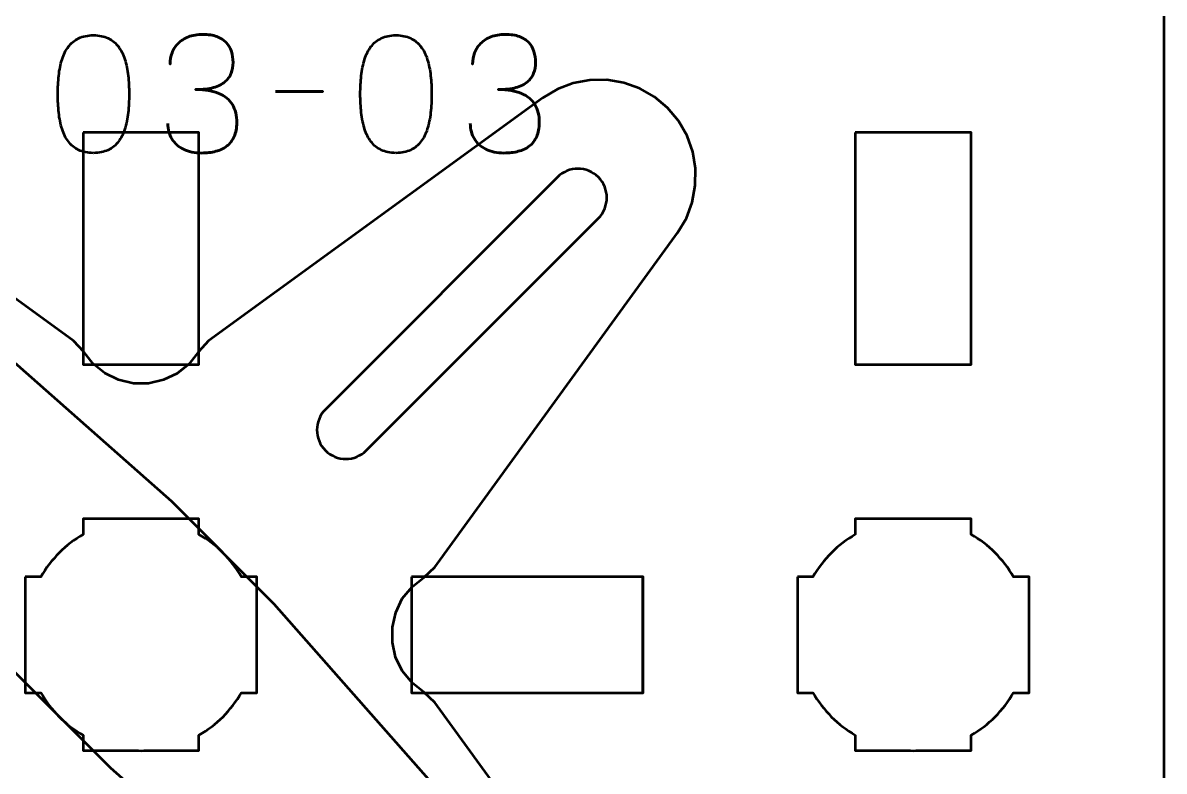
# Model space of a CAD drawing. Header units: centimetres. Extents: x -13.15 to -7.85, y -17.5 to -12.2.
# Drawn here: x -10.806 to -7.85, y -15.203 to -13.266 of the extents above; entities that cross this region are included whole.
import ezdxf

# ---------------------------------------------------------------- set-up
doc = ezdxf.new("R2010")
doc.units = ezdxf.units.CM
doc.header["$MEASUREMENT"] = 0
doc.layers.add('Layer 1', color=7, linetype='Continuous')

msp = doc.modelspace()

# ---------------------------------------------------------------- linework, layer by layer
at = {"layer": 'Layer 1', "lineweight": 53}
for points, knots in [([(-12.64994, -12.19997), (-12.64994, -12.19997), (-8.35007, -12.19997), (-8.35007, -12.19997), (-8.35007, -12.19997), (-8.07293, -12.19997), (-7.84997, -12.42306), (-7.84997, -12.70006), (-7.84997, -12.70006), (-7.84997, -12.70006), (-7.84997, -16.99993), (-7.84997, -16.99993), (-7.84997, -16.99993), (-7.84997, -17.27707), (-8.07293, -17.50003), (-8.35007, -17.50003), (-8.35007, -17.50003), (-8.35007, -17.50003), (-12.64994, -17.50003), (-12.64994, -17.50003), (-12.64994, -17.50003), (-12.92694, -17.50003), (-13.15003, -17.27707), (-13.15003, -16.99993), (-13.15003, -16.99993), (-13.15003, -16.99993), (-13.15003, -12.70006), (-13.15003, -12.70006), (-13.15003, -12.70006), (-13.15003, -12.42306), (-12.92694, -12.19997), (-12.64994, -12.19997)], [0, 0, 0, 0, 0.125, 0.125, 0.125, 0.125, 0.25, 0.25, 0.25, 0.25, 0.375, 0.375, 0.375, 0.375, 0.5, 0.5, 0.5, 0.5, 0.625, 0.625, 0.625, 0.625, 0.75, 0.75, 0.75, 0.75, 0.875, 0.875, 0.875, 0.875, 1, 1, 1, 1]), ([(-10.65004, -13.54991), (-10.65004, -13.54991), (-10.35004, -13.54991), (-10.35004, -13.54991), (-10.35004, -13.54991), (-10.35004, -13.54991), (-10.35004, -14.14992), (-10.35004, -14.14992), (-10.35004, -14.14992), (-10.35004, -14.14992), (-10.65004, -14.14992), (-10.65004, -14.14992), (-10.65004, -14.14992), (-10.65004, -14.14992), (-10.65004, -13.54991), (-10.65004, -13.54991)], [0, 0, 0, 0, 0.25, 0.25, 0.25, 0.25, 0.5, 0.5, 0.5, 0.5, 0.75, 0.75, 0.75, 0.75, 1, 1, 1, 1]), ([(-8.65007, -13.55001), (-8.65007, -13.55001), (-8.35007, -13.55001), (-8.35007, -13.55001), (-8.35007, -13.55001), (-8.35007, -13.55001), (-8.35007, -14.15002), (-8.35007, -14.15002), (-8.35007, -14.15002), (-8.35007, -14.15002), (-8.65007, -14.15002), (-8.65007, -14.15002), (-8.65007, -14.15002), (-8.65007, -14.15002), (-8.65007, -13.55001), (-8.65007, -13.55001)], [0, 0, 0, 0, 0.25, 0.25, 0.25, 0.25, 0.5, 0.5, 0.5, 0.5, 0.75, 0.75, 0.75, 0.75, 1, 1, 1, 1]), ([(-9.91663, -14.3727), (-9.94591, -14.40198), (-9.99341, -14.40198), (-10.02269, -14.3727), (-10.02269, -14.3727), (-10.05197, -14.34341), (-10.05197, -14.29591), (-10.02269, -14.26663), (-10.02269, -14.26663), (-10.02269, -14.26663), (-9.42165, -13.66559), (-9.42165, -13.66559), (-9.42165, -13.66559), (-9.39237, -13.63631), (-9.34487, -13.63631), (-9.31558, -13.66559), (-9.31558, -13.66559), (-9.2863, -13.69487), (-9.2863, -13.74237), (-9.31558, -13.77166), (-9.31558, -13.77166), (-9.31558, -13.77166), (-9.91663, -14.3727), (-9.91663, -14.3727)], [0, 0, 0, 0, 0.1666667, 0.1666667, 0.1666667, 0.1666667, 0.3333333, 0.3333333, 0.3333333, 0.3333333, 0.5, 0.5, 0.5, 0.5, 0.6666667, 0.6666667, 0.6666667, 0.6666667, 0.8333333, 0.8333333, 0.8333333, 0.8333333, 1, 1, 1, 1]), ([(-10.8, -14.69994), (-10.8, -14.69994), (-10.7598, -14.69994), (-10.7598, -14.69994), (-10.7598, -14.69994), (-10.73347, -14.65442), (-10.69551, -14.61649), (-10.65, -14.59016), (-10.65, -14.59016), (-10.65, -14.59016), (-10.65, -14.54994), (-10.65, -14.54994), (-10.65, -14.54994), (-10.65, -14.54994), (-10.35, -14.54994), (-10.35, -14.54994), (-10.35, -14.54994), (-10.35, -14.54994), (-10.35, -14.59013), (-10.35, -14.59013), (-10.35, -14.59013), (-10.30447, -14.61646), (-10.26648, -14.65441), (-10.24012, -14.69994), (-10.24012, -14.69994), (-10.24012, -14.69994), (-10.2, -14.69994), (-10.2, -14.69994), (-10.2, -14.69994), (-10.2, -14.69994), (-10.2, -14.84536), (-10.2, -14.84536), (-10.2, -14.84536), (-10.2, -14.84536), (-10.19994, -14.85001), (-10.19994, -14.85001), (-10.19994, -14.85001), (-10.19994, -14.85001), (-10.2, -14.85465), (-10.2, -14.85465), (-10.2, -14.85465), (-10.2, -14.85465), (-10.2, -14.99994), (-10.2, -14.99994), (-10.2, -14.99994), (-10.2, -14.99994), (-10.24007, -14.99994), (-10.24007, -14.99994), (-10.24007, -14.99994), (-10.26642, -15.04551), (-10.30442, -15.08352), (-10.35, -15.10988), (-10.35, -15.10988), (-10.35, -15.10988), (-10.35, -15.14994), (-10.35, -15.14994), (-10.35, -15.14994), (-10.35, -15.14994), (-10.49328, -15.14994), (-10.49328, -15.14994), (-10.49328, -15.14994), (-10.49328, -15.14994), (-10.49995, -15.15002), (-10.49995, -15.15002), (-10.49995, -15.15002), (-10.49995, -15.15002), (-10.50663, -15.14994), (-10.50663, -15.14994), (-10.50663, -15.14994), (-10.50663, -15.14994), (-10.65, -15.14994), (-10.65, -15.14994), (-10.65, -15.14994), (-10.65, -15.14994), (-10.65, -15.10984), (-10.65, -15.10984), (-10.65, -15.10984), (-10.69554, -15.08348), (-10.73352, -15.04549), (-10.75985, -14.99994), (-10.75985, -14.99994), (-10.75985, -14.99994), (-10.8, -14.99994), (-10.8, -14.99994), (-10.8, -14.99994), (-10.8, -14.99994), (-10.8, -14.69994), (-10.8, -14.69994)], [0, 0, 0, 0, 0.0454545, 0.0454545, 0.0454545, 0.0454545, 0.0909091, 0.0909091, 0.0909091, 0.0909091, 0.1363636, 0.1363636, 0.1363636, 0.1363636, 0.1818182, 0.1818182, 0.1818182, 0.1818182, 0.2272727, 0.2272727, 0.2272727, 0.2272727, 0.2727273, 0.2727273, 0.2727273, 0.2727273, 0.3181818, 0.3181818, 0.3181818, 0.3181818, 0.3636364, 0.3636364, 0.3636364, 0.3636364, 0.4090909, 0.4090909, 0.4090909, 0.4090909, 0.4545455, 0.4545455, 0.4545455, 0.4545455, 0.5, 0.5, 0.5, 0.5, 0.5454545, 0.5454545, 0.5454545, 0.5454545, 0.5909091, 0.5909091, 0.5909091, 0.5909091, 0.6363636, 0.6363636, 0.6363636, 0.6363636, 0.6818182, 0.6818182, 0.6818182, 0.6818182, 0.7272727, 0.7272727, 0.7272727, 0.7272727, 0.7727273, 0.7727273, 0.7727273, 0.7727273, 0.8181818, 0.8181818, 0.8181818, 0.8181818, 0.8636364, 0.8636364, 0.8636364, 0.8636364, 0.9090909, 0.9090909, 0.9090909, 0.9090909, 0.9545455, 0.9545455, 0.9545455, 0.9545455, 1, 1, 1, 1]), ([(-8.8, -14.69994), (-8.8, -14.69994), (-8.7598, -14.69994), (-8.7598, -14.69994), (-8.7598, -14.69994), (-8.73347, -14.65442), (-8.69551, -14.61649), (-8.65, -14.59016), (-8.65, -14.59016), (-8.65, -14.59016), (-8.65, -14.54994), (-8.65, -14.54994), (-8.65, -14.54994), (-8.65, -14.54994), (-8.35, -14.54994), (-8.35, -14.54994), (-8.35, -14.54994), (-8.35, -14.54994), (-8.35, -14.59013), (-8.35, -14.59013), (-8.35, -14.59013), (-8.30447, -14.61646), (-8.26648, -14.65441), (-8.24012, -14.69994), (-8.24012, -14.69994), (-8.24012, -14.69994), (-8.2, -14.69994), (-8.2, -14.69994), (-8.2, -14.69994), (-8.2, -14.69994), (-8.2, -14.84536), (-8.2, -14.84536), (-8.2, -14.84536), (-8.2, -14.84536), (-8.19994, -14.85001), (-8.19994, -14.85001), (-8.19994, -14.85001), (-8.19994, -14.85001), (-8.2, -14.85465), (-8.2, -14.85465), (-8.2, -14.85465), (-8.2, -14.85465), (-8.2, -14.99994), (-8.2, -14.99994), (-8.2, -14.99994), (-8.2, -14.99994), (-8.24007, -14.99994), (-8.24007, -14.99994), (-8.24007, -14.99994), (-8.26642, -15.04551), (-8.30442, -15.08352), (-8.35, -15.10988), (-8.35, -15.10988), (-8.35, -15.10988), (-8.35, -15.14994), (-8.35, -15.14994), (-8.35, -15.14994), (-8.35, -15.14994), (-8.49328, -15.14994), (-8.49328, -15.14994), (-8.49328, -15.14994), (-8.49328, -15.14994), (-8.49995, -15.15002), (-8.49995, -15.15002), (-8.49995, -15.15002), (-8.49995, -15.15002), (-8.50663, -15.14994), (-8.50663, -15.14994), (-8.50663, -15.14994), (-8.50663, -15.14994), (-8.65, -15.14994), (-8.65, -15.14994), (-8.65, -15.14994), (-8.65, -15.14994), (-8.65, -15.10984), (-8.65, -15.10984), (-8.65, -15.10984), (-8.69554, -15.08348), (-8.73352, -15.04549), (-8.75985, -14.99994), (-8.75985, -14.99994), (-8.75985, -14.99994), (-8.8, -14.99994), (-8.8, -14.99994), (-8.8, -14.99994), (-8.8, -14.99994), (-8.8, -14.69994), (-8.8, -14.69994)], [0, 0, 0, 0, 0.0454545, 0.0454545, 0.0454545, 0.0454545, 0.0909091, 0.0909091, 0.0909091, 0.0909091, 0.1363636, 0.1363636, 0.1363636, 0.1363636, 0.1818182, 0.1818182, 0.1818182, 0.1818182, 0.2272727, 0.2272727, 0.2272727, 0.2272727, 0.2727273, 0.2727273, 0.2727273, 0.2727273, 0.3181818, 0.3181818, 0.3181818, 0.3181818, 0.3636364, 0.3636364, 0.3636364, 0.3636364, 0.4090909, 0.4090909, 0.4090909, 0.4090909, 0.4545455, 0.4545455, 0.4545455, 0.4545455, 0.5, 0.5, 0.5, 0.5, 0.5454545, 0.5454545, 0.5454545, 0.5454545, 0.5909091, 0.5909091, 0.5909091, 0.5909091, 0.6363636, 0.6363636, 0.6363636, 0.6363636, 0.6818182, 0.6818182, 0.6818182, 0.6818182, 0.7272727, 0.7272727, 0.7272727, 0.7272727, 0.7727273, 0.7727273, 0.7727273, 0.7727273, 0.8181818, 0.8181818, 0.8181818, 0.8181818, 0.8636364, 0.8636364, 0.8636364, 0.8636364, 0.9090909, 0.9090909, 0.9090909, 0.9090909, 0.9545455, 0.9545455, 0.9545455, 0.9545455, 1, 1, 1, 1]), ([(-9.79999, -14.69986), (-9.79999, -14.69986), (-9.19998, -14.69986), (-9.19998, -14.69986), (-9.19998, -14.69986), (-9.19998, -14.69986), (-9.19998, -14.99986), (-9.19998, -14.99986), (-9.19998, -14.99986), (-9.19998, -14.99986), (-9.79999, -14.99986), (-9.79999, -14.99986), (-9.79999, -14.99986), (-9.79999, -14.99986), (-9.79999, -14.69986), (-9.79999, -14.69986)], [0, 0, 0, 0, 0.25, 0.25, 0.25, 0.25, 0.5, 0.5, 0.5, 0.5, 0.75, 0.75, 0.75, 0.75, 1, 1, 1, 1]), ([(-9.79992, -14.69986), (-9.79992, -14.69986), (-9.19992, -14.69986), (-9.19992, -14.69986), (-9.19992, -14.69986), (-9.19992, -14.69986), (-9.19992, -14.99986), (-9.19992, -14.99986), (-9.19992, -14.99986), (-9.19992, -14.99986), (-9.79992, -14.99986), (-9.79992, -14.99986), (-9.79992, -14.99986), (-9.79992, -14.99986), (-9.79992, -14.69986), (-9.79992, -14.69986)], [0, 0, 0, 0, 0.25, 0.25, 0.25, 0.25, 0.5, 0.5, 0.5, 0.5, 0.75, 0.75, 0.75, 0.75, 1, 1, 1, 1])]:
    msp.add_open_spline(points, degree=3, knots=knots, dxfattribs=at)
at = {"layer": 'Layer 1', "color": 5, "lineweight": 53}
for points, knots in [([(-10.62343, -13.60282), (-10.60862, -13.60275), (-10.59585, -13.60014), (-10.58519, -13.59506), (-10.58519, -13.59506), (-10.57461, -13.58998), (-10.56579, -13.58271), (-10.55874, -13.57347), (-10.55874, -13.57347), (-10.55175, -13.56416), (-10.54625, -13.55315), (-10.54216, -13.54045), (-10.54216, -13.54045), (-10.53813, -13.52775), (-10.53524, -13.51385), (-10.53362, -13.49861), (-10.53362, -13.49861), (-10.53192, -13.48337), (-10.53108, -13.46735), (-10.53115, -13.45042), (-10.53115, -13.45042), (-10.53108, -13.43356), (-10.53192, -13.41754), (-10.53362, -13.40237), (-10.53362, -13.40237), (-10.53524, -13.3872), (-10.53813, -13.37323), (-10.54216, -13.36053), (-10.54216, -13.36053), (-10.54625, -13.3479), (-10.55175, -13.3369), (-10.55874, -13.32751), (-10.55874, -13.32751), (-10.56579, -13.3182), (-10.57461, -13.31093), (-10.58519, -13.30585), (-10.58519, -13.30585), (-10.59585, -13.3007), (-10.60862, -13.29809), (-10.62343, -13.29802), (-10.62343, -13.29802), (-10.63825, -13.29809), (-10.65102, -13.3007), (-10.66168, -13.30585), (-10.66168, -13.30585), (-10.67226, -13.31093), (-10.68108, -13.3182), (-10.68813, -13.32751), (-10.68813, -13.32751), (-10.69512, -13.3369), (-10.70062, -13.3479), (-10.70471, -13.36053), (-10.70471, -13.36053), (-10.70874, -13.37323), (-10.71163, -13.3872), (-10.71325, -13.40237), (-10.71325, -13.40237), (-10.71494, -13.41754), (-10.71579, -13.43356), (-10.71572, -13.45042), (-10.71572, -13.45042), (-10.71579, -13.46735), (-10.71494, -13.48337), (-10.71325, -13.49861), (-10.71325, -13.49861), (-10.71163, -13.51385), (-10.70874, -13.52775), (-10.70471, -13.54045), (-10.70471, -13.54045), (-10.70062, -13.55315), (-10.69512, -13.56416), (-10.68813, -13.57347), (-10.68813, -13.57347), (-10.68108, -13.58271), (-10.67226, -13.58998), (-10.66168, -13.59506), (-10.66168, -13.59506), (-10.65102, -13.60014), (-10.63825, -13.60275), (-10.62343, -13.60282)], [0, 0, 0, 0, 0.05, 0.05, 0.05, 0.05, 0.1, 0.1, 0.1, 0.1, 0.15, 0.15, 0.15, 0.15, 0.2, 0.2, 0.2, 0.2, 0.25, 0.25, 0.25, 0.25, 0.3, 0.3, 0.3, 0.3, 0.35, 0.35, 0.35, 0.35, 0.4, 0.4, 0.4, 0.4, 0.45, 0.45, 0.45, 0.45, 0.5, 0.5, 0.5, 0.5, 0.55, 0.55, 0.55, 0.55, 0.6, 0.6, 0.6, 0.6, 0.65, 0.65, 0.65, 0.65, 0.7, 0.7, 0.7, 0.7, 0.75, 0.75, 0.75, 0.75, 0.8, 0.8, 0.8, 0.8, 0.85, 0.85, 0.85, 0.85, 0.9, 0.9, 0.9, 0.9, 0.95, 0.95, 0.95, 0.95, 1, 1, 1, 1]), ([(-10.62343, -13.60282), (-10.60862, -13.60275), (-10.59585, -13.60014), (-10.58519, -13.59506), (-10.58519, -13.59506), (-10.57461, -13.58998), (-10.56579, -13.58271), (-10.55874, -13.57347), (-10.55874, -13.57347), (-10.55175, -13.56416), (-10.54625, -13.55315), (-10.54216, -13.54045), (-10.54216, -13.54045), (-10.53813, -13.52775), (-10.53524, -13.51385), (-10.53362, -13.49861), (-10.53362, -13.49861), (-10.53192, -13.48337), (-10.53108, -13.46735), (-10.53115, -13.45042), (-10.53115, -13.45042), (-10.53108, -13.43356), (-10.53192, -13.41754), (-10.53362, -13.40237), (-10.53362, -13.40237), (-10.53524, -13.3872), (-10.53813, -13.37323), (-10.54216, -13.36053), (-10.54216, -13.36053), (-10.54625, -13.3479), (-10.55175, -13.3369), (-10.55874, -13.32751), (-10.55874, -13.32751), (-10.56579, -13.3182), (-10.57461, -13.31093), (-10.58519, -13.30585), (-10.58519, -13.30585), (-10.59585, -13.3007), (-10.60862, -13.29809), (-10.62343, -13.29802), (-10.62343, -13.29802), (-10.63825, -13.29809), (-10.65102, -13.3007), (-10.66168, -13.30585), (-10.66168, -13.30585), (-10.67226, -13.31093), (-10.68108, -13.3182), (-10.68813, -13.32751), (-10.68813, -13.32751), (-10.69512, -13.3369), (-10.70062, -13.3479), (-10.70471, -13.36053), (-10.70471, -13.36053), (-10.70874, -13.37323), (-10.71163, -13.3872), (-10.71325, -13.40237), (-10.71325, -13.40237), (-10.71494, -13.41754), (-10.71579, -13.43356), (-10.71572, -13.45042), (-10.71572, -13.45042), (-10.71579, -13.46735), (-10.71494, -13.48337), (-10.71325, -13.49861), (-10.71325, -13.49861), (-10.71163, -13.51385), (-10.70874, -13.52775), (-10.70471, -13.54045), (-10.70471, -13.54045), (-10.70062, -13.55315), (-10.69512, -13.56416), (-10.68813, -13.57347), (-10.68813, -13.57347), (-10.68108, -13.58271), (-10.67226, -13.58998), (-10.66168, -13.59506), (-10.66168, -13.59506), (-10.65102, -13.60014), (-10.63825, -13.60275), (-10.62343, -13.60282)], [0, 0, 0, 0, 0.05, 0.05, 0.05, 0.05, 0.1, 0.1, 0.1, 0.1, 0.15, 0.15, 0.15, 0.15, 0.2, 0.2, 0.2, 0.2, 0.25, 0.25, 0.25, 0.25, 0.3, 0.3, 0.3, 0.3, 0.35, 0.35, 0.35, 0.35, 0.4, 0.4, 0.4, 0.4, 0.45, 0.45, 0.45, 0.45, 0.5, 0.5, 0.5, 0.5, 0.55, 0.55, 0.55, 0.55, 0.6, 0.6, 0.6, 0.6, 0.65, 0.65, 0.65, 0.65, 0.7, 0.7, 0.7, 0.7, 0.75, 0.75, 0.75, 0.75, 0.8, 0.8, 0.8, 0.8, 0.85, 0.85, 0.85, 0.85, 0.9, 0.9, 0.9, 0.9, 0.95, 0.95, 0.95, 0.95, 1, 1, 1, 1]), ([(-10.43082, -13.5262), (-10.43075, -13.54144), (-10.42722, -13.5547), (-10.42024, -13.5662), (-10.42024, -13.5662), (-10.41325, -13.57763), (-10.4033, -13.58659), (-10.39032, -13.59301), (-10.39032, -13.59301), (-10.37734, -13.59943), (-10.36175, -13.60268), (-10.34361, -13.60282), (-10.34361, -13.60282), (-10.33, -13.60282), (-10.31765, -13.60141), (-10.30643, -13.59845), (-10.30643, -13.59845), (-10.29528, -13.59548), (-10.28569, -13.5909), (-10.27757, -13.58462), (-10.27757, -13.58462), (-10.26946, -13.57834), (-10.26325, -13.57022), (-10.25881, -13.56035), (-10.25881, -13.56035), (-10.25443, -13.5504), (-10.25225, -13.53847), (-10.25218, -13.5245), (-10.25218, -13.5245), (-10.2521, -13.50588), (-10.25591, -13.49014), (-10.26346, -13.47737), (-10.26346, -13.47737), (-10.27101, -13.4646), (-10.28273, -13.45501), (-10.29846, -13.44845), (-10.29846, -13.44845), (-10.31419, -13.44188), (-10.33437, -13.43857), (-10.35885, -13.43857), (-10.35885, -13.43857), (-10.34058, -13.43864), (-10.32527, -13.43695), (-10.31278, -13.43349), (-10.31278, -13.43349), (-10.30036, -13.43003), (-10.29042, -13.42516), (-10.28294, -13.41881), (-10.28294, -13.41881), (-10.27546, -13.41253), (-10.27003, -13.40505), (-10.26678, -13.39645), (-10.26678, -13.39645), (-10.26346, -13.38791), (-10.26184, -13.37853), (-10.26191, -13.3683), (-10.26191, -13.3683), (-10.26184, -13.35806), (-10.26325, -13.34861), (-10.26607, -13.33986), (-10.26607, -13.33986), (-10.26883, -13.33111), (-10.27334, -13.32342), (-10.27948, -13.31686), (-10.27948, -13.31686), (-10.28562, -13.3103), (-10.29373, -13.30515), (-10.30368, -13.30148), (-10.30368, -13.30148), (-10.3137, -13.29781), (-10.32591, -13.29598), (-10.34023, -13.29591), (-10.34023, -13.29591), (-10.35448, -13.29598), (-10.36697, -13.29809), (-10.37755, -13.30219), (-10.37755, -13.30219), (-10.38821, -13.30628), (-10.39695, -13.31185), (-10.40401, -13.31898), (-10.40401, -13.31898), (-10.41099, -13.3261), (-10.41622, -13.33422), (-10.41967, -13.34339), (-10.41967, -13.34339), (-10.4232, -13.35256), (-10.42489, -13.3623), (-10.42489, -13.37253), (-10.42489, -13.37253), (-10.42489, -13.3623), (-10.4232, -13.35256), (-10.41967, -13.34339), (-10.41967, -13.34339), (-10.41622, -13.33422), (-10.41099, -13.3261), (-10.40401, -13.31898), (-10.40401, -13.31898), (-10.39695, -13.31185), (-10.38821, -13.30628), (-10.37755, -13.30219), (-10.37755, -13.30219), (-10.36697, -13.29809), (-10.35448, -13.29598), (-10.34023, -13.29591), (-10.34023, -13.29591), (-10.32591, -13.29598), (-10.3137, -13.29781), (-10.30368, -13.30148), (-10.30368, -13.30148), (-10.29373, -13.30515), (-10.28562, -13.3103), (-10.27948, -13.31686), (-10.27948, -13.31686), (-10.27334, -13.32342), (-10.26883, -13.33111), (-10.26607, -13.33986), (-10.26607, -13.33986), (-10.26325, -13.34861), (-10.26184, -13.35806), (-10.26191, -13.3683), (-10.26191, -13.3683), (-10.26184, -13.37853), (-10.26346, -13.38791), (-10.26678, -13.39645), (-10.26678, -13.39645), (-10.27003, -13.40505), (-10.27546, -13.41253), (-10.28294, -13.41881), (-10.28294, -13.41881), (-10.29042, -13.42516), (-10.30036, -13.43003), (-10.31278, -13.43349), (-10.31278, -13.43349), (-10.32527, -13.43695), (-10.34058, -13.43864), (-10.35885, -13.43857), (-10.35885, -13.43857), (-10.33437, -13.43857), (-10.31419, -13.44188), (-10.29846, -13.44845), (-10.29846, -13.44845), (-10.28273, -13.45501), (-10.27101, -13.4646), (-10.26346, -13.47737), (-10.26346, -13.47737), (-10.25591, -13.49014), (-10.2521, -13.50588), (-10.25218, -13.5245), (-10.25218, -13.5245), (-10.25225, -13.53847), (-10.25443, -13.5504), (-10.25881, -13.56035), (-10.25881, -13.56035), (-10.26325, -13.57022), (-10.26946, -13.57834), (-10.27757, -13.58462), (-10.27757, -13.58462), (-10.28569, -13.5909), (-10.29528, -13.59548), (-10.30643, -13.59845), (-10.30643, -13.59845), (-10.31765, -13.60141), (-10.33, -13.60282), (-10.34361, -13.60282), (-10.34361, -13.60282), (-10.36175, -13.60268), (-10.37734, -13.59943), (-10.39032, -13.59301), (-10.39032, -13.59301), (-10.4033, -13.58659), (-10.41325, -13.57763), (-10.42024, -13.5662), (-10.42024, -13.5662), (-10.42722, -13.5547), (-10.43075, -13.54144), (-10.43082, -13.5262)], [0, 0, 0, 0, 0.0227273, 0.0227273, 0.0227273, 0.0227273, 0.0454545, 0.0454545, 0.0454545, 0.0454545, 0.0681818, 0.0681818, 0.0681818, 0.0681818, 0.0909091, 0.0909091, 0.0909091, 0.0909091, 0.1136364, 0.1136364, 0.1136364, 0.1136364, 0.1363636, 0.1363636, 0.1363636, 0.1363636, 0.1590909, 0.1590909, 0.1590909, 0.1590909, 0.1818182, 0.1818182, 0.1818182, 0.1818182, 0.2045455, 0.2045455, 0.2045455, 0.2045455, 0.2272727, 0.2272727, 0.2272727, 0.2272727, 0.25, 0.25, 0.25, 0.25, 0.2727273, 0.2727273, 0.2727273, 0.2727273, 0.2954545, 0.2954545, 0.2954545, 0.2954545, 0.3181818, 0.3181818, 0.3181818, 0.3181818, 0.3409091, 0.3409091, 0.3409091, 0.3409091, 0.3636364, 0.3636364, 0.3636364, 0.3636364, 0.3863636, 0.3863636, 0.3863636, 0.3863636, 0.4090909, 0.4090909, 0.4090909, 0.4090909, 0.4318182, 0.4318182, 0.4318182, 0.4318182, 0.4545455, 0.4545455, 0.4545455, 0.4545455, 0.4772727, 0.4772727, 0.4772727, 0.4772727, 0.5, 0.5, 0.5, 0.5, 0.5227273, 0.5227273, 0.5227273, 0.5227273, 0.5454545, 0.5454545, 0.5454545, 0.5454545, 0.5681818, 0.5681818, 0.5681818, 0.5681818, 0.5909091, 0.5909091, 0.5909091, 0.5909091, 0.6136364, 0.6136364, 0.6136364, 0.6136364, 0.6363636, 0.6363636, 0.6363636, 0.6363636, 0.6590909, 0.6590909, 0.6590909, 0.6590909, 0.6818182, 0.6818182, 0.6818182, 0.6818182, 0.7045455, 0.7045455, 0.7045455, 0.7045455, 0.7272727, 0.7272727, 0.7272727, 0.7272727, 0.75, 0.75, 0.75, 0.75, 0.7727273, 0.7727273, 0.7727273, 0.7727273, 0.7954545, 0.7954545, 0.7954545, 0.7954545, 0.8181818, 0.8181818, 0.8181818, 0.8181818, 0.8409091, 0.8409091, 0.8409091, 0.8409091, 0.8636364, 0.8636364, 0.8636364, 0.8636364, 0.8863636, 0.8863636, 0.8863636, 0.8863636, 0.9090909, 0.9090909, 0.9090909, 0.9090909, 0.9318182, 0.9318182, 0.9318182, 0.9318182, 0.9545455, 0.9545455, 0.9545455, 0.9545455, 0.9772727, 0.9772727, 0.9772727, 0.9772727, 1, 1, 1, 1]), ([(-9.83985, -13.60282), (-9.82504, -13.60275), (-9.81227, -13.60014), (-9.80161, -13.59506), (-9.80161, -13.59506), (-9.79103, -13.58998), (-9.78221, -13.58271), (-9.77516, -13.57347), (-9.77516, -13.57347), (-9.76817, -13.56416), (-9.76267, -13.55315), (-9.75858, -13.54045), (-9.75858, -13.54045), (-9.75455, -13.52775), (-9.75166, -13.51385), (-9.75004, -13.49861), (-9.75004, -13.49861), (-9.74834, -13.48337), (-9.7475, -13.46735), (-9.74757, -13.45042), (-9.74757, -13.45042), (-9.7475, -13.43356), (-9.74834, -13.41754), (-9.75004, -13.40237), (-9.75004, -13.40237), (-9.75166, -13.3872), (-9.75455, -13.37323), (-9.75858, -13.36053), (-9.75858, -13.36053), (-9.76267, -13.3479), (-9.76817, -13.3369), (-9.77516, -13.32751), (-9.77516, -13.32751), (-9.78221, -13.3182), (-9.79103, -13.31093), (-9.80161, -13.30585), (-9.80161, -13.30585), (-9.81227, -13.3007), (-9.82504, -13.29809), (-9.83985, -13.29802), (-9.83985, -13.29802), (-9.85467, -13.29809), (-9.86744, -13.3007), (-9.8781, -13.30585), (-9.8781, -13.30585), (-9.88868, -13.31093), (-9.8975, -13.3182), (-9.90455, -13.32751), (-9.90455, -13.32751), (-9.91154, -13.3369), (-9.91704, -13.3479), (-9.92113, -13.36053), (-9.92113, -13.36053), (-9.92516, -13.37323), (-9.92805, -13.3872), (-9.92967, -13.40237), (-9.92967, -13.40237), (-9.93136, -13.41754), (-9.93221, -13.43356), (-9.93214, -13.45042), (-9.93214, -13.45042), (-9.93221, -13.46735), (-9.93136, -13.48337), (-9.92967, -13.49861), (-9.92967, -13.49861), (-9.92805, -13.51385), (-9.92516, -13.52775), (-9.92113, -13.54045), (-9.92113, -13.54045), (-9.91704, -13.55315), (-9.91154, -13.56416), (-9.90455, -13.57347), (-9.90455, -13.57347), (-9.8975, -13.58271), (-9.88868, -13.58998), (-9.8781, -13.59506), (-9.8781, -13.59506), (-9.86744, -13.60014), (-9.85467, -13.60275), (-9.83985, -13.60282)], [0, 0, 0, 0, 0.05, 0.05, 0.05, 0.05, 0.1, 0.1, 0.1, 0.1, 0.15, 0.15, 0.15, 0.15, 0.2, 0.2, 0.2, 0.2, 0.25, 0.25, 0.25, 0.25, 0.3, 0.3, 0.3, 0.3, 0.35, 0.35, 0.35, 0.35, 0.4, 0.4, 0.4, 0.4, 0.45, 0.45, 0.45, 0.45, 0.5, 0.5, 0.5, 0.5, 0.55, 0.55, 0.55, 0.55, 0.6, 0.6, 0.6, 0.6, 0.65, 0.65, 0.65, 0.65, 0.7, 0.7, 0.7, 0.7, 0.75, 0.75, 0.75, 0.75, 0.8, 0.8, 0.8, 0.8, 0.85, 0.85, 0.85, 0.85, 0.9, 0.9, 0.9, 0.9, 0.95, 0.95, 0.95, 0.95, 1, 1, 1, 1]), ([(-9.83985, -13.60282), (-9.82504, -13.60275), (-9.81227, -13.60014), (-9.80161, -13.59506), (-9.80161, -13.59506), (-9.79103, -13.58998), (-9.78221, -13.58271), (-9.77516, -13.57347), (-9.77516, -13.57347), (-9.76817, -13.56416), (-9.76267, -13.55315), (-9.75858, -13.54045), (-9.75858, -13.54045), (-9.75455, -13.52775), (-9.75166, -13.51385), (-9.75004, -13.49861), (-9.75004, -13.49861), (-9.74834, -13.48337), (-9.7475, -13.46735), (-9.74757, -13.45042), (-9.74757, -13.45042), (-9.7475, -13.43356), (-9.74834, -13.41754), (-9.75004, -13.40237), (-9.75004, -13.40237), (-9.75166, -13.3872), (-9.75455, -13.37323), (-9.75858, -13.36053), (-9.75858, -13.36053), (-9.76267, -13.3479), (-9.76817, -13.3369), (-9.77516, -13.32751), (-9.77516, -13.32751), (-9.78221, -13.3182), (-9.79103, -13.31093), (-9.80161, -13.30585), (-9.80161, -13.30585), (-9.81227, -13.3007), (-9.82504, -13.29809), (-9.83985, -13.29802), (-9.83985, -13.29802), (-9.85467, -13.29809), (-9.86744, -13.3007), (-9.8781, -13.30585), (-9.8781, -13.30585), (-9.88868, -13.31093), (-9.8975, -13.3182), (-9.90455, -13.32751), (-9.90455, -13.32751), (-9.91154, -13.3369), (-9.91704, -13.3479), (-9.92113, -13.36053), (-9.92113, -13.36053), (-9.92516, -13.37323), (-9.92805, -13.3872), (-9.92967, -13.40237), (-9.92967, -13.40237), (-9.93136, -13.41754), (-9.93221, -13.43356), (-9.93214, -13.45042), (-9.93214, -13.45042), (-9.93221, -13.46735), (-9.93136, -13.48337), (-9.92967, -13.49861), (-9.92967, -13.49861), (-9.92805, -13.51385), (-9.92516, -13.52775), (-9.92113, -13.54045), (-9.92113, -13.54045), (-9.91704, -13.55315), (-9.91154, -13.56416), (-9.90455, -13.57347), (-9.90455, -13.57347), (-9.8975, -13.58271), (-9.88868, -13.58998), (-9.8781, -13.59506), (-9.8781, -13.59506), (-9.86744, -13.60014), (-9.85467, -13.60275), (-9.83985, -13.60282)], [0, 0, 0, 0, 0.05, 0.05, 0.05, 0.05, 0.1, 0.1, 0.1, 0.1, 0.15, 0.15, 0.15, 0.15, 0.2, 0.2, 0.2, 0.2, 0.25, 0.25, 0.25, 0.25, 0.3, 0.3, 0.3, 0.3, 0.35, 0.35, 0.35, 0.35, 0.4, 0.4, 0.4, 0.4, 0.45, 0.45, 0.45, 0.45, 0.5, 0.5, 0.5, 0.5, 0.55, 0.55, 0.55, 0.55, 0.6, 0.6, 0.6, 0.6, 0.65, 0.65, 0.65, 0.65, 0.7, 0.7, 0.7, 0.7, 0.75, 0.75, 0.75, 0.75, 0.8, 0.8, 0.8, 0.8, 0.85, 0.85, 0.85, 0.85, 0.9, 0.9, 0.9, 0.9, 0.95, 0.95, 0.95, 0.95, 1, 1, 1, 1]), ([(-9.64724, -13.5262), (-9.64717, -13.54144), (-9.64364, -13.5547), (-9.63666, -13.5662), (-9.63666, -13.5662), (-9.62967, -13.57763), (-9.61972, -13.58659), (-9.60674, -13.59301), (-9.60674, -13.59301), (-9.59376, -13.59943), (-9.57817, -13.60268), (-9.56003, -13.60282), (-9.56003, -13.60282), (-9.54642, -13.60282), (-9.53407, -13.60141), (-9.52285, -13.59845), (-9.52285, -13.59845), (-9.5117, -13.59548), (-9.50211, -13.5909), (-9.49399, -13.58462), (-9.49399, -13.58462), (-9.48588, -13.57834), (-9.47967, -13.57022), (-9.47523, -13.56035), (-9.47523, -13.56035), (-9.47085, -13.5504), (-9.46867, -13.53847), (-9.4686, -13.5245), (-9.4686, -13.5245), (-9.46852, -13.50588), (-9.47233, -13.49014), (-9.47988, -13.47737), (-9.47988, -13.47737), (-9.48743, -13.4646), (-9.49915, -13.45501), (-9.51488, -13.44845), (-9.51488, -13.44845), (-9.53061, -13.44188), (-9.55079, -13.43857), (-9.57527, -13.43857), (-9.57527, -13.43857), (-9.557, -13.43864), (-9.54169, -13.43695), (-9.5292, -13.43349), (-9.5292, -13.43349), (-9.51678, -13.43003), (-9.50684, -13.42516), (-9.49936, -13.41881), (-9.49936, -13.41881), (-9.49188, -13.41253), (-9.48645, -13.40505), (-9.4832, -13.39645), (-9.4832, -13.39645), (-9.47988, -13.38791), (-9.47826, -13.37853), (-9.47833, -13.3683), (-9.47833, -13.3683), (-9.47826, -13.35806), (-9.47967, -13.34861), (-9.48249, -13.33986), (-9.48249, -13.33986), (-9.48525, -13.33111), (-9.48976, -13.32342), (-9.4959, -13.31686), (-9.4959, -13.31686), (-9.50204, -13.3103), (-9.51015, -13.30515), (-9.5201, -13.30148), (-9.5201, -13.30148), (-9.53012, -13.29781), (-9.54233, -13.29598), (-9.55665, -13.29591), (-9.55665, -13.29591), (-9.5709, -13.29598), (-9.58339, -13.29809), (-9.59397, -13.30219), (-9.59397, -13.30219), (-9.60463, -13.30628), (-9.61337, -13.31185), (-9.62043, -13.31898), (-9.62043, -13.31898), (-9.62741, -13.3261), (-9.63264, -13.33422), (-9.63609, -13.34339), (-9.63609, -13.34339), (-9.63962, -13.35256), (-9.64131, -13.3623), (-9.64131, -13.37253), (-9.64131, -13.37253), (-9.64131, -13.3623), (-9.63962, -13.35256), (-9.63609, -13.34339), (-9.63609, -13.34339), (-9.63264, -13.33422), (-9.62741, -13.3261), (-9.62043, -13.31898), (-9.62043, -13.31898), (-9.61337, -13.31185), (-9.60463, -13.30628), (-9.59397, -13.30219), (-9.59397, -13.30219), (-9.58339, -13.29809), (-9.5709, -13.29598), (-9.55665, -13.29591), (-9.55665, -13.29591), (-9.54233, -13.29598), (-9.53012, -13.29781), (-9.5201, -13.30148), (-9.5201, -13.30148), (-9.51015, -13.30515), (-9.50204, -13.3103), (-9.4959, -13.31686), (-9.4959, -13.31686), (-9.48976, -13.32342), (-9.48525, -13.33111), (-9.48249, -13.33986), (-9.48249, -13.33986), (-9.47967, -13.34861), (-9.47826, -13.35806), (-9.47833, -13.3683), (-9.47833, -13.3683), (-9.47826, -13.37853), (-9.47988, -13.38791), (-9.4832, -13.39645), (-9.4832, -13.39645), (-9.48645, -13.40505), (-9.49188, -13.41253), (-9.49936, -13.41881), (-9.49936, -13.41881), (-9.50684, -13.42516), (-9.51678, -13.43003), (-9.5292, -13.43349), (-9.5292, -13.43349), (-9.54169, -13.43695), (-9.557, -13.43864), (-9.57527, -13.43857), (-9.57527, -13.43857), (-9.55079, -13.43857), (-9.53061, -13.44188), (-9.51488, -13.44845), (-9.51488, -13.44845), (-9.49915, -13.45501), (-9.48743, -13.4646), (-9.47988, -13.47737), (-9.47988, -13.47737), (-9.47233, -13.49014), (-9.46852, -13.50588), (-9.4686, -13.5245), (-9.4686, -13.5245), (-9.46867, -13.53847), (-9.47085, -13.5504), (-9.47523, -13.56035), (-9.47523, -13.56035), (-9.47967, -13.57022), (-9.48588, -13.57834), (-9.49399, -13.58462), (-9.49399, -13.58462), (-9.50211, -13.5909), (-9.5117, -13.59548), (-9.52285, -13.59845), (-9.52285, -13.59845), (-9.53407, -13.60141), (-9.54642, -13.60282), (-9.56003, -13.60282), (-9.56003, -13.60282), (-9.57817, -13.60268), (-9.59376, -13.59943), (-9.60674, -13.59301), (-9.60674, -13.59301), (-9.61972, -13.58659), (-9.62967, -13.57763), (-9.63666, -13.5662), (-9.63666, -13.5662), (-9.64364, -13.5547), (-9.64717, -13.54144), (-9.64724, -13.5262)], [0, 0, 0, 0, 0.0227273, 0.0227273, 0.0227273, 0.0227273, 0.0454545, 0.0454545, 0.0454545, 0.0454545, 0.0681818, 0.0681818, 0.0681818, 0.0681818, 0.0909091, 0.0909091, 0.0909091, 0.0909091, 0.1136364, 0.1136364, 0.1136364, 0.1136364, 0.1363636, 0.1363636, 0.1363636, 0.1363636, 0.1590909, 0.1590909, 0.1590909, 0.1590909, 0.1818182, 0.1818182, 0.1818182, 0.1818182, 0.2045455, 0.2045455, 0.2045455, 0.2045455, 0.2272727, 0.2272727, 0.2272727, 0.2272727, 0.25, 0.25, 0.25, 0.25, 0.2727273, 0.2727273, 0.2727273, 0.2727273, 0.2954545, 0.2954545, 0.2954545, 0.2954545, 0.3181818, 0.3181818, 0.3181818, 0.3181818, 0.3409091, 0.3409091, 0.3409091, 0.3409091, 0.3636364, 0.3636364, 0.3636364, 0.3636364, 0.3863636, 0.3863636, 0.3863636, 0.3863636, 0.4090909, 0.4090909, 0.4090909, 0.4090909, 0.4318182, 0.4318182, 0.4318182, 0.4318182, 0.4545455, 0.4545455, 0.4545455, 0.4545455, 0.4772727, 0.4772727, 0.4772727, 0.4772727, 0.5, 0.5, 0.5, 0.5, 0.5227273, 0.5227273, 0.5227273, 0.5227273, 0.5454545, 0.5454545, 0.5454545, 0.5454545, 0.5681818, 0.5681818, 0.5681818, 0.5681818, 0.5909091, 0.5909091, 0.5909091, 0.5909091, 0.6136364, 0.6136364, 0.6136364, 0.6136364, 0.6363636, 0.6363636, 0.6363636, 0.6363636, 0.6590909, 0.6590909, 0.6590909, 0.6590909, 0.6818182, 0.6818182, 0.6818182, 0.6818182, 0.7045455, 0.7045455, 0.7045455, 0.7045455, 0.7272727, 0.7272727, 0.7272727, 0.7272727, 0.75, 0.75, 0.75, 0.75, 0.7727273, 0.7727273, 0.7727273, 0.7727273, 0.7954545, 0.7954545, 0.7954545, 0.7954545, 0.8181818, 0.8181818, 0.8181818, 0.8181818, 0.8409091, 0.8409091, 0.8409091, 0.8409091, 0.8636364, 0.8636364, 0.8636364, 0.8636364, 0.8863636, 0.8863636, 0.8863636, 0.8863636, 0.9090909, 0.9090909, 0.9090909, 0.9090909, 0.9318182, 0.9318182, 0.9318182, 0.9318182, 0.9545455, 0.9545455, 0.9545455, 0.9545455, 0.9772727, 0.9772727, 0.9772727, 0.9772727, 1, 1, 1, 1]), ([(-11.54126, -13.4598), (-11.54126, -13.4598), (-10.67532, -14.08937), (-10.67532, -14.08937), (-10.67532, -14.08937), (-10.67532, -14.08937), (-10.64843, -14.11738), (-10.64843, -14.11738), (-10.64843, -14.11738), (-10.64843, -14.11738), (-10.62435, -14.14819), (-10.62435, -14.14819), (-10.62435, -14.14819), (-10.62435, -14.14819), (-10.5941, -14.17283), (-10.5941, -14.17283), (-10.5941, -14.17283), (-10.5941, -14.17283), (-10.55882, -14.19019), (-10.55882, -14.19019), (-10.55882, -14.19019), (-10.55882, -14.19019), (-10.5196, -14.19916), (-10.5196, -14.19916), (-10.5196, -14.19916), (-10.5196, -14.19916), (-10.48039, -14.19915), (-10.48039, -14.19915), (-10.48039, -14.19915), (-10.48039, -14.19915), (-10.44231, -14.19019), (-10.44231, -14.19019), (-10.44231, -14.19019), (-10.44231, -14.19019), (-10.40646, -14.17338), (-10.40646, -14.17338), (-10.40646, -14.17338), (-10.40646, -14.17338), (-10.37565, -14.14818), (-10.37565, -14.14818), (-10.37565, -14.14818), (-10.37565, -14.14818), (-10.35158, -14.11738), (-10.35158, -14.11738), (-10.35158, -14.11738), (-10.35158, -14.11738), (-10.32525, -14.08881), (-10.32525, -14.08881), (-10.32525, -14.08881), (-10.32525, -14.08881), (-9.4593, -13.46036), (-9.4593, -13.46036), (-9.4593, -13.46036), (-9.4593, -13.46036), (-9.42177, -13.43739), (-9.42177, -13.43739), (-9.42177, -13.43739), (-9.42177, -13.43739), (-9.38089, -13.42228), (-9.38089, -13.42228), (-9.38089, -13.42228), (-9.38089, -13.42228), (-9.33775, -13.41387), (-9.33775, -13.41387), (-9.33775, -13.41387), (-9.33775, -13.41387), (-9.29351, -13.41331), (-9.29351, -13.41331), (-9.29351, -13.41331), (-9.29351, -13.41331), (-9.24982, -13.42115), (-9.24982, -13.42115), (-9.24982, -13.42115), (-9.24982, -13.42115), (-9.20837, -13.43572), (-9.20837, -13.43572), (-9.20837, -13.43572), (-9.20837, -13.43572), (-9.16973, -13.45756), (-9.16973, -13.45756), (-9.16973, -13.45756), (-9.16973, -13.45756), (-9.13612, -13.48556), (-9.13612, -13.48556), (-9.13612, -13.48556), (-9.13612, -13.48556), (-9.10755, -13.51973), (-9.10755, -13.51973), (-9.10755, -13.51973), (-9.10755, -13.51973), (-9.08571, -13.55838), (-9.08571, -13.55838), (-9.08571, -13.55838), (-9.08571, -13.55838), (-9.07114, -13.59982), (-9.07114, -13.59982), (-9.07114, -13.59982), (-9.07114, -13.59982), (-9.06386, -13.64296), (-9.06386, -13.64296), (-9.06386, -13.64296), (-9.06386, -13.64296), (-9.06442, -13.6872), (-9.06442, -13.6872), (-9.06442, -13.6872), (-9.06442, -13.6872), (-9.07227, -13.7309), (-9.07227, -13.7309), (-9.07227, -13.7309), (-9.07227, -13.7309), (-9.08738, -13.77178), (-9.08738, -13.77178), (-9.08738, -13.77178), (-9.08738, -13.77178), (-9.11035, -13.80931), (-9.11035, -13.80931), (-9.11035, -13.80931), (-9.11035, -13.80931), (-9.73936, -14.6747), (-9.73936, -14.6747), (-9.73936, -14.6747), (-9.73936, -14.6747), (-9.76738, -14.70158), (-9.76738, -14.70158), (-9.76738, -14.70158), (-9.76738, -14.70158), (-9.79817, -14.72566), (-9.79817, -14.72566), (-9.79817, -14.72566), (-9.79817, -14.72566), (-9.82337, -14.75647), (-9.82337, -14.75647), (-9.82337, -14.75647), (-9.82337, -14.75647), (-9.84018, -14.79232), (-9.84018, -14.79232), (-9.84018, -14.79232), (-9.84018, -14.79232), (-9.84914, -14.83039), (-9.84914, -14.83039), (-9.84914, -14.83039), (-9.84914, -14.83039), (-9.84915, -14.86961), (-9.84915, -14.86961), (-9.84915, -14.86961), (-9.84915, -14.86961), (-9.84075, -14.90826), (-9.84075, -14.90826), (-9.84075, -14.90826), (-9.84075, -14.90826), (-9.82338, -14.94355), (-9.82338, -14.94355), (-9.82338, -14.94355), (-9.82338, -14.94355), (-9.79818, -14.97436), (-9.79818, -14.97436), (-9.79818, -14.97436), (-9.79818, -14.97436), (-9.76737, -14.99844), (-9.76737, -14.99844), (-9.76737, -14.99844), (-9.76737, -14.99844), (-9.73936, -15.02532), (-9.73936, -15.02532), (-9.73936, -15.02532), (-9.73936, -15.02532), (-9.11036, -15.8907), (-9.11036, -15.8907), (-9.11036, -15.8907), (-9.11036, -15.8907), (-9.0874, -15.92822), (-9.0874, -15.92822), (-9.0874, -15.92822), (-9.0874, -15.92822), (-9.07171, -15.96966), (-9.07171, -15.96966), (-9.07171, -15.96966), (-9.07171, -15.96966), (-9.06388, -16.01336), (-9.06388, -16.01336), (-9.06388, -16.01336), (-9.06388, -16.01336), (-9.06332, -16.0576), (-9.06332, -16.0576), (-9.06332, -16.0576), (-9.06332, -16.0576), (-9.07059, -16.10073), (-9.07059, -16.10073), (-9.07059, -16.10073), (-9.07059, -16.10073), (-9.08516, -16.14218), (-9.08516, -16.14218), (-9.08516, -16.14218), (-9.08516, -16.14218), (-9.107, -16.18083), (-9.107, -16.18083), (-9.107, -16.18083), (-9.107, -16.18083), (-9.135, -16.21444), (-9.135, -16.21444), (-9.135, -16.21444), (-9.135, -16.21444), (-9.16917, -16.243), (-9.16917, -16.243), (-9.16917, -16.243), (-9.16917, -16.243), (-9.20783, -16.26485), (-9.20783, -16.26485), (-9.20783, -16.26485), (-9.20783, -16.26485), (-9.24928, -16.27942), (-9.24928, -16.27942), (-9.24928, -16.27942), (-9.24928, -16.27942), (-9.2924, -16.28669), (-9.2924, -16.28669), (-9.2924, -16.28669), (-9.2924, -16.28669), (-9.33665, -16.28613), (-9.33665, -16.28613), (-9.33665, -16.28613), (-9.33665, -16.28613), (-9.38034, -16.2783), (-9.38034, -16.2783), (-9.38034, -16.2783), (-9.38034, -16.2783), (-9.42179, -16.26261), (-9.42179, -16.26261), (-9.42179, -16.26261), (-9.42179, -16.26261), (-9.45931, -16.23965), (-9.45931, -16.23965), (-9.45931, -16.23965), (-9.45931, -16.23965), (-10.32468, -15.61064), (-10.32468, -15.61064), (-10.32468, -15.61064), (-10.32468, -15.61064), (-10.35157, -15.58264), (-10.35157, -15.58264), (-10.35157, -15.58264), (-10.35157, -15.58264), (-10.37565, -15.55183), (-10.37565, -15.55183), (-10.37565, -15.55183), (-10.37565, -15.55183), (-10.40646, -15.52663), (-10.40646, -15.52663), (-10.40646, -15.52663), (-10.40646, -15.52663), (-10.44175, -15.50926), (-10.44175, -15.50926), (-10.44175, -15.50926), (-10.44175, -15.50926), (-10.4804, -15.50086), (-10.4804, -15.50086), (-10.4804, -15.50086), (-10.4804, -15.50086), (-10.51961, -15.50086), (-10.51961, -15.50086), (-10.51961, -15.50086), (-10.51961, -15.50086), (-10.55769, -15.50983), (-10.55769, -15.50983), (-10.55769, -15.50983), (-10.55769, -15.50983), (-10.59354, -15.52663), (-10.59354, -15.52663), (-10.59354, -15.52663), (-10.59354, -15.52663), (-10.62435, -15.55184), (-10.62435, -15.55184), (-10.62435, -15.55184), (-10.62435, -15.55184), (-10.64843, -15.58264), (-10.64843, -15.58264), (-10.64843, -15.58264), (-10.64843, -15.58264), (-10.67475, -15.61009), (-10.67475, -15.61009), (-10.67475, -15.61009), (-10.67475, -15.61009), (-11.54069, -16.23965), (-11.54069, -16.23965), (-11.54069, -16.23965), (-11.54069, -16.23965), (-11.57821, -16.26261), (-11.57821, -16.26261), (-11.57821, -16.26261), (-11.57821, -16.26261), (-11.61911, -16.27774), (-11.61911, -16.27774), (-11.61911, -16.27774), (-11.61911, -16.27774), (-11.6628, -16.28557), (-11.6628, -16.28557), (-11.6628, -16.28557), (-11.6628, -16.28557), (-11.70704, -16.28614), (-11.70704, -16.28614), (-11.70704, -16.28614), (-11.70704, -16.28614), (-11.75017, -16.27886), (-11.75017, -16.27886), (-11.75017, -16.27886), (-11.75017, -16.27886), (-11.79161, -16.26429), (-11.79161, -16.26429), (-11.79161, -16.26429), (-11.79161, -16.26429), (-11.83027, -16.24245), (-11.83027, -16.24245), (-11.83027, -16.24245), (-11.83027, -16.24245), (-11.86444, -16.21388), (-11.86444, -16.21388), (-11.86444, -16.21388), (-11.86444, -16.21388), (-11.89244, -16.18027), (-11.89244, -16.18027), (-11.89244, -16.18027), (-11.89244, -16.18027), (-11.91427, -16.14163), (-11.91427, -16.14163), (-11.91427, -16.14163), (-11.91427, -16.14163), (-11.92885, -16.10018), (-11.92885, -16.10018), (-11.92885, -16.10018), (-11.92885, -16.10018), (-11.93669, -16.05649), (-11.93669, -16.05649), (-11.93669, -16.05649), (-11.93669, -16.05649), (-11.93613, -16.01224), (-11.93613, -16.01224), (-11.93613, -16.01224), (-11.93613, -16.01224), (-11.92773, -15.96912), (-11.92773, -15.96912), (-11.92773, -15.96912), (-11.92773, -15.96912), (-11.9126, -15.92822), (-11.9126, -15.92822), (-11.9126, -15.92822), (-11.9126, -15.92822), (-11.88964, -15.8907), (-11.88964, -15.8907), (-11.88964, -15.8907), (-11.88964, -15.8907), (-11.26064, -15.0242), (-11.26064, -15.0242), (-11.26064, -15.0242), (-11.26064, -15.0242), (-11.23263, -14.99844), (-11.23263, -14.99844), (-11.23263, -14.99844), (-11.23263, -14.99844), (-11.20183, -14.97436), (-11.20183, -14.97436), (-11.20183, -14.97436), (-11.20183, -14.97436), (-11.17662, -14.94355), (-11.17662, -14.94355), (-11.17662, -14.94355), (-11.17662, -14.94355), (-11.15982, -14.9077), (-11.15982, -14.9077), (-11.15982, -14.9077), (-11.15982, -14.9077), (-11.15086, -14.86961), (-11.15086, -14.86961), (-11.15086, -14.86961), (-11.15086, -14.86961), (-11.15085, -14.83041), (-11.15085, -14.83041), (-11.15085, -14.83041), (-11.15085, -14.83041), (-11.15982, -14.79119), (-11.15982, -14.79119), (-11.15982, -14.79119), (-11.15982, -14.79119), (-11.17718, -14.75591), (-11.17718, -14.75591), (-11.17718, -14.75591), (-11.17718, -14.75591), (-11.20182, -14.72567), (-11.20182, -14.72567), (-11.20182, -14.72567), (-11.20182, -14.72567), (-11.23263, -14.70158), (-11.23263, -14.70158), (-11.23263, -14.70158), (-11.23263, -14.70158), (-11.26064, -14.67469), (-11.26064, -14.67469), (-11.26064, -14.67469), (-11.26064, -14.67469), (-11.89021, -13.80875), (-11.89021, -13.80875), (-11.89021, -13.80875), (-11.89021, -13.80875), (-11.91317, -13.77123), (-11.91317, -13.77123), (-11.91317, -13.77123), (-11.91317, -13.77123), (-11.92886, -13.72978), (-11.92886, -13.72978), (-11.92886, -13.72978), (-11.92886, -13.72978), (-11.93669, -13.68609), (-11.93669, -13.68609), (-11.93669, -13.68609), (-11.93669, -13.68609), (-11.9367, -13.6424), (-11.9367, -13.6424), (-11.9367, -13.6424), (-11.9367, -13.6424), (-11.92998, -13.59872), (-11.92998, -13.59872), (-11.92998, -13.59872), (-11.92998, -13.59872), (-11.91485, -13.55783), (-11.91485, -13.55783), (-11.91485, -13.55783), (-11.91485, -13.55783), (-11.893, -13.51917), (-11.893, -13.51917), (-11.893, -13.51917), (-11.893, -13.51917), (-11.86444, -13.485), (-11.86444, -13.485), (-11.86444, -13.485), (-11.86444, -13.485), (-11.83083, -13.457), (-11.83083, -13.457), (-11.83083, -13.457), (-11.83083, -13.457), (-11.79218, -13.43516), (-11.79218, -13.43516), (-11.79218, -13.43516), (-11.79218, -13.43516), (-11.75129, -13.42003), (-11.75129, -13.42003), (-11.75129, -13.42003), (-11.75129, -13.42003), (-11.70761, -13.41331), (-11.70761, -13.41331), (-11.70761, -13.41331), (-11.70761, -13.41331), (-11.66392, -13.41332), (-11.66392, -13.41332), (-11.66392, -13.41332), (-11.66392, -13.41332), (-11.62022, -13.42115), (-11.62022, -13.42115), (-11.62022, -13.42115), (-11.62022, -13.42115), (-11.57878, -13.43684), (-11.57878, -13.43684), (-11.57878, -13.43684), (-11.57878, -13.43684), (-11.54126, -13.4598), (-11.54126, -13.4598)], [0, 0, 0, 0, 0.0086207, 0.0086207, 0.0086207, 0.0086207, 0.0172414, 0.0172414, 0.0172414, 0.0172414, 0.0258621, 0.0258621, 0.0258621, 0.0258621, 0.0344828, 0.0344828, 0.0344828, 0.0344828, 0.0431034, 0.0431034, 0.0431034, 0.0431034, 0.0517241, 0.0517241, 0.0517241, 0.0517241, 0.0603448, 0.0603448, 0.0603448, 0.0603448, 0.0689655, 0.0689655, 0.0689655, 0.0689655, 0.0775862, 0.0775862, 0.0775862, 0.0775862, 0.0862069, 0.0862069, 0.0862069, 0.0862069, 0.0948276, 0.0948276, 0.0948276, 0.0948276, 0.1034483, 0.1034483, 0.1034483, 0.1034483, 0.112069, 0.112069, 0.112069, 0.112069, 0.1206897, 0.1206897, 0.1206897, 0.1206897, 0.1293103, 0.1293103, 0.1293103, 0.1293103, 0.137931, 0.137931, 0.137931, 0.137931, 0.1465517, 0.1465517, 0.1465517, 0.1465517, 0.1551724, 0.1551724, 0.1551724, 0.1551724, 0.1637931, 0.1637931, 0.1637931, 0.1637931, 0.1724138, 0.1724138, 0.1724138, 0.1724138, 0.1810345, 0.1810345, 0.1810345, 0.1810345, 0.1896552, 0.1896552, 0.1896552, 0.1896552, 0.1982759, 0.1982759, 0.1982759, 0.1982759, 0.2068966, 0.2068966, 0.2068966, 0.2068966, 0.2155172, 0.2155172, 0.2155172, 0.2155172, 0.2241379, 0.2241379, 0.2241379, 0.2241379, 0.2327586, 0.2327586, 0.2327586, 0.2327586, 0.2413793, 0.2413793, 0.2413793, 0.2413793, 0.25, 0.25, 0.25, 0.25, 0.2586207, 0.2586207, 0.2586207, 0.2586207, 0.2672414, 0.2672414, 0.2672414, 0.2672414, 0.2758621, 0.2758621, 0.2758621, 0.2758621, 0.2844828, 0.2844828, 0.2844828, 0.2844828, 0.2931034, 0.2931034, 0.2931034, 0.2931034, 0.3017241, 0.3017241, 0.3017241, 0.3017241, 0.3103448, 0.3103448, 0.3103448, 0.3103448, 0.3189655, 0.3189655, 0.3189655, 0.3189655, 0.3275862, 0.3275862, 0.3275862, 0.3275862, 0.3362069, 0.3362069, 0.3362069, 0.3362069, 0.3448276, 0.3448276, 0.3448276, 0.3448276, 0.3534483, 0.3534483, 0.3534483, 0.3534483, 0.362069, 0.362069, 0.362069, 0.362069, 0.3706897, 0.3706897, 0.3706897, 0.3706897, 0.3793103, 0.3793103, 0.3793103, 0.3793103, 0.387931, 0.387931, 0.387931, 0.387931, 0.3965517, 0.3965517, 0.3965517, 0.3965517, 0.4051724, 0.4051724, 0.4051724, 0.4051724, 0.4137931, 0.4137931, 0.4137931, 0.4137931, 0.4224138, 0.4224138, 0.4224138, 0.4224138, 0.4310345, 0.4310345, 0.4310345, 0.4310345, 0.4396552, 0.4396552, 0.4396552, 0.4396552, 0.4482759, 0.4482759, 0.4482759, 0.4482759, 0.4568966, 0.4568966, 0.4568966, 0.4568966, 0.4655172, 0.4655172, 0.4655172, 0.4655172, 0.4741379, 0.4741379, 0.4741379, 0.4741379, 0.4827586, 0.4827586, 0.4827586, 0.4827586, 0.4913793, 0.4913793, 0.4913793, 0.4913793, 0.5, 0.5, 0.5, 0.5, 0.5086207, 0.5086207, 0.5086207, 0.5086207, 0.5172414, 0.5172414, 0.5172414, 0.5172414, 0.5258621, 0.5258621, 0.5258621, 0.5258621, 0.5344828, 0.5344828, 0.5344828, 0.5344828, 0.5431034, 0.5431034, 0.5431034, 0.5431034, 0.5517241, 0.5517241, 0.5517241, 0.5517241, 0.5603448, 0.5603448, 0.5603448, 0.5603448, 0.5689655, 0.5689655, 0.5689655, 0.5689655, 0.5775862, 0.5775862, 0.5775862, 0.5775862, 0.5862069, 0.5862069, 0.5862069, 0.5862069, 0.5948276, 0.5948276, 0.5948276, 0.5948276, 0.6034483, 0.6034483, 0.6034483, 0.6034483, 0.612069, 0.612069, 0.612069, 0.612069, 0.6206897, 0.6206897, 0.6206897, 0.6206897, 0.6293103, 0.6293103, 0.6293103, 0.6293103, 0.637931, 0.637931, 0.637931, 0.637931, 0.6465517, 0.6465517, 0.6465517, 0.6465517, 0.6551724, 0.6551724, 0.6551724, 0.6551724, 0.6637931, 0.6637931, 0.6637931, 0.6637931, 0.6724138, 0.6724138, 0.6724138, 0.6724138, 0.6810345, 0.6810345, 0.6810345, 0.6810345, 0.6896552, 0.6896552, 0.6896552, 0.6896552, 0.6982759, 0.6982759, 0.6982759, 0.6982759, 0.7068966, 0.7068966, 0.7068966, 0.7068966, 0.7155172, 0.7155172, 0.7155172, 0.7155172, 0.7241379, 0.7241379, 0.7241379, 0.7241379, 0.7327586, 0.7327586, 0.7327586, 0.7327586, 0.7413793, 0.7413793, 0.7413793, 0.7413793, 0.75, 0.75, 0.75, 0.75, 0.7586207, 0.7586207, 0.7586207, 0.7586207, 0.7672414, 0.7672414, 0.7672414, 0.7672414, 0.7758621, 0.7758621, 0.7758621, 0.7758621, 0.7844828, 0.7844828, 0.7844828, 0.7844828, 0.7931034, 0.7931034, 0.7931034, 0.7931034, 0.8017241, 0.8017241, 0.8017241, 0.8017241, 0.8103448, 0.8103448, 0.8103448, 0.8103448, 0.8189655, 0.8189655, 0.8189655, 0.8189655, 0.8275862, 0.8275862, 0.8275862, 0.8275862, 0.8362069, 0.8362069, 0.8362069, 0.8362069, 0.8448276, 0.8448276, 0.8448276, 0.8448276, 0.8534483, 0.8534483, 0.8534483, 0.8534483, 0.862069, 0.862069, 0.862069, 0.862069, 0.8706897, 0.8706897, 0.8706897, 0.8706897, 0.8793103, 0.8793103, 0.8793103, 0.8793103, 0.887931, 0.887931, 0.887931, 0.887931, 0.8965517, 0.8965517, 0.8965517, 0.8965517, 0.9051724, 0.9051724, 0.9051724, 0.9051724, 0.9137931, 0.9137931, 0.9137931, 0.9137931, 0.9224138, 0.9224138, 0.9224138, 0.9224138, 0.9310345, 0.9310345, 0.9310345, 0.9310345, 0.9396552, 0.9396552, 0.9396552, 0.9396552, 0.9482759, 0.9482759, 0.9482759, 0.9482759, 0.9568966, 0.9568966, 0.9568966, 0.9568966, 0.9655172, 0.9655172, 0.9655172, 0.9655172, 0.9741379, 0.9741379, 0.9741379, 0.9741379, 0.9827586, 0.9827586, 0.9827586, 0.9827586, 0.9913793, 0.9913793, 0.9913793, 0.9913793, 1, 1, 1, 1]), ([(-10.15227, -13.44322), (-10.15227, -13.44322), (-10.02908, -13.44322), (-10.02908, -13.44322), (-10.02908, -13.44322), (-10.02908, -13.44322), (-10.15227, -13.44322), (-10.15227, -13.44322)], [0, 0, 0, 0, 0.5, 0.5, 0.5, 0.5, 1, 1, 1, 1]), ([(-10.57955, -15.19471), (-10.57955, -15.19471), (-10.84471, -14.92955), (-10.84471, -14.92955), (-10.84471, -14.92955), (-10.84471, -14.92955), (-11.77279, -13.87773), (-11.77279, -13.87773), (-11.77279, -13.87773), (-11.85555, -13.79497), (-11.85555, -13.65997), (-11.77279, -13.57721), (-11.77279, -13.57721), (-11.69003, -13.49445), (-11.55503, -13.49445), (-11.47227, -13.57721), (-11.47227, -13.57721), (-11.47227, -13.57721), (-10.42045, -14.50529), (-10.42045, -14.50529), (-10.42045, -14.50529), (-10.42045, -14.50529), (-10.15529, -14.77045), (-10.15529, -14.77045), (-10.15529, -14.77045), (-10.15529, -14.77045), (-9.22721, -15.82227), (-9.22721, -15.82227), (-9.22721, -15.82227), (-9.14445, -15.90503), (-9.14445, -16.04003), (-9.22721, -16.12279), (-9.22721, -16.12279), (-9.30997, -16.20555), (-9.44497, -16.20555), (-9.52773, -16.12279), (-9.52773, -16.12279), (-9.52773, -16.12279), (-10.57955, -15.19471), (-10.57955, -15.19471)], [0, 0, 0, 0, 0.1, 0.1, 0.1, 0.1, 0.2, 0.2, 0.2, 0.2, 0.3, 0.3, 0.3, 0.3, 0.4, 0.4, 0.4, 0.4, 0.5, 0.5, 0.5, 0.5, 0.6, 0.6, 0.6, 0.6, 0.7, 0.7, 0.7, 0.7, 0.8, 0.8, 0.8, 0.8, 0.9, 0.9, 0.9, 0.9, 1, 1, 1, 1])]:
    msp.add_open_spline(points, degree=3, knots=knots, dxfattribs=at)

doc.saveas('drawing.dxf')
